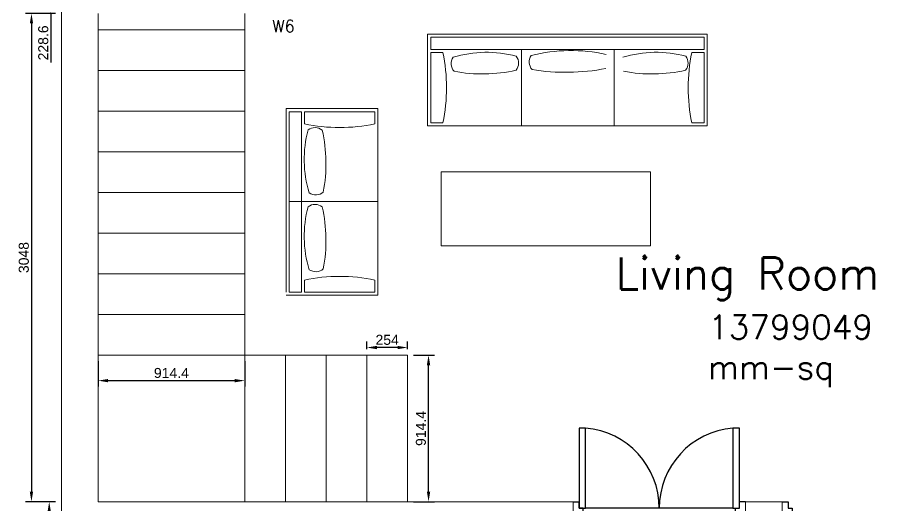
# Model space of a CAD drawing. Header units: millimetres. Extents: x -53035 to -43239, y 27073 to 39928.
# Drawn here: x -53020 to -47633, y 32019 to 35069 of the extents above; entities that cross this region are included whole.
import ezdxf

# ---------------------------------------------------------------- set-up
doc = ezdxf.new("R2010")
doc.units = ezdxf.units.MM
for name, color, linetype, lineweight in [('A-AREA-IDEN', 2, 'Continuous', 25), ('A-DIMS', 3, 'Continuous', 18), ('A-DOOR-FULL-NEWW', 4, 'Continuous', 25), ('A-FURN', 8, 'Continuous', 18), ('A-WALL-FULL-NEWW', 7, 'Continuous', 5)]:
    doc.layers.add(name, color=color, linetype=linetype, lineweight=lineweight)
doc.layers.add('A-AREA-NAME', color=7, linetype='Continuous', lineweight=25, true_color=0xd331d3)
doc.styles.add('NOTE_TEXT', font='simplex.shx')
doc.styles.get("Standard").update_dxf_attribs({"font": 'arial.ttf'})
doc.dimstyles.new('ARCH_DIM', dxfattribs={"dimscale": 25, "dimtxt": 2.5, "dimasz": 2.5, "dimexe": 1.5, "dimexo": 1.5, "dimtad": 1, "dimdec": 1, "dimdsep": 46, "dimtxsty": 'Standard', "dimcen": 0.09, "dimadec": 0, "dimazin": 0, "dimtfac": 1, "dimtdec": 1, "dimtofl": 0, "dimtmove": 0, "dimatfit": 3, "dimfxl": 1, "dimtolj": 1, "dimtzin": 0, "dimarcsym": 0})

# ---------------------------------------------------------------- blocks, each defined once
blk = doc.blocks.new('*U3')
at = {"layer": 'A-DOOR-FULL-NEWW'}
blk.add_line((78, 1087.6), (38, 1087.6), dxfattribs=at)
blk.add_wipeout([(0, 228.6), (976, 228.6), (976, 0), (0, 0)])
for p, q in [((38, 1087.6), (38, 187.6)), ((78, 187.6), (78, 1087.6)), ((38, 228.6), (0, 228.6)), ((38, 187.6), (38, 228.6)), ((938, 187.6), (938, 228.6)), ((938, 228.6), (976, 228.6)), ((38, 187.6), (78, 187.6)), ((38, 187.6), (45.5, 187.6)), ((63, 187.6), (38, 187.6)), ((38, 187.6), (938, 187.6)), ((63, 41), (63, 187.6)), ((70.5, 187.6), (78, 187.6)), ((913, 187.6), (938, 187.6)), ((913, 41), (913, 187.6)), ((0, 0), (38, 0)), ((38, 0), (38, 41)), ((38, 41), (63, 41)), ((938, 41), (913, 41)), ((938, 0), (938, 41)), ((976, 0), (938, 0))]:
    blk.add_line(p, q, dxfattribs=at)
blk.add_arc((38, 188.5), 900, 359.9434, 87.4527, dxfattribs=at)
at = {"layer": 'A-WALL-FULL-NEWW'}
for p, q in [((0, 228.6), (0, 114.3)), ((976, 228.6), (976, 114.3)), ((0, 114.3), (0, 0)), ((976, 114.3), (976, 0))]:
    blk.add_line(p, q, dxfattribs=at)
blk = doc.blocks.new('double door')
at = {"layer": 'A-DOOR-FULL-NEWW'}
for p, q in [((78, 687.6), (38, 687.6)), ((1038, 687.6), (998, 687.6))]:
    blk.add_line(p, q, dxfattribs=at)
blk.add_wipeout([(1075.8, 233.3), (0.1, 233.3), (0.1, -1.3), (1075.8, -1.3)]).dxf.layer = 'A-WALL-FULL-NEWW'
for p, q in [((38, 687.6), (38, 187.6)), ((78, 187.6), (78, 687.6)), ((998, 687.6), (998, 187.6)), ((1038, 187.6), (1038, 687.6)), ((0, 228.6), (38, 228.6)), ((38, 228.6), (38, 187.6)), ((38, 187.6), (38, 228.6)), ((1076, 228.6), (1038, 228.6)), ((1038, 187.6), (1038, 228.6)), ((38, 187.6), (63, 187.6)), ((38, 187.6), (78, 187.6)), ((63, 187.6), (38, 187.6)), ((63, 41), (63, 187.6)), ((998, 187.6), (78, 187.6)), ((998, 187.6), (1038, 187.6)), ((1013, 41), (1013, 187.6)), ((1013, 187.6), (1038, 187.6)), ((0, 0), (38, 0)), ((38, 0), (38, 41)), ((38, 41), (63, 41)), ((38, 41), (38, 0)), ((1038, 41), (1013, 41)), ((1038, 0), (1038, 41)), ((1038, 41), (1038, 0)), ((1076, 0), (1038, 0))]:
    blk.add_line(p, q, dxfattribs=at)
for centre, start, end in [((38, 189.2), 359.8164, 85.4117), ((1038, 189.2), 94.5883, 180.1836)]:
    blk.add_arc(centre, 500, start, end, dxfattribs=at)
at = {"layer": 'A-WALL-FULL-NEWW'}
for p, q in [((0, 228.6), (0, 0)), ((1076, 228.6), (1076, 0))]:
    blk.add_line(p, q, dxfattribs=at)
blk = doc.blocks.new('*D58')
at = {"layer": 'A-DIMS', "color": 0, "lineweight": -2, "transparency": 16777216}
for p, q in [((-52782, 35321.2), (-52848, 35321.2)), ((-52810.5, 35258.7), (-52810.5, 35155.1)), ((-52782, 35092.6), (-52848, 35092.6)), ((-52810.5, 35092.6), (-52810.5, 34786.9))]:
    blk.add_line(p, q, dxfattribs=at)
at = {"layer": 'A-DIMS', "color": 0, "transparency": 16777216}
for points in [[(-52820.9, 35258.7), (-52800.1, 35258.7), (-52810.5, 35321.2)], [(-52820.9, 35155.1), (-52800.1, 35155.1), (-52810.5, 35092.6)]]:
    blk.add_solid(points, dxfattribs=at)
at = {"layer": 'Defpoints', "color": 0, "transparency": 16777216}
for p in [(-52744.5, 35321.2), (-52810.5, 35092.6), (-52744.5, 35092.6)]:
    blk.add_point(p, dxfattribs=at)
at = {"layer": 'A-DIMS', "color": 0, "transparency": 16777216, "insert": (-52858, 34908.5), "char_height": 62.5, "attachment_point": 5, "rotation": 90}
blk.add_mtext('\\A1;228.6', dxfattribs=at)
blk = doc.blocks.new('*D59')
at = {"layer": 'A-DIMS', "color": 0, "lineweight": -2, "transparency": 16777216}
for p, q in [((-52782, 35092.6), (-52969.3, 35092.6)), ((-52931.8, 35030.1), (-52931.8, 32107.1)), ((-52782, 32044.6), (-52969.3, 32044.6))]:
    blk.add_line(p, q, dxfattribs=at)
at = {"layer": 'A-DIMS', "color": 0, "transparency": 16777216}
for points in [[(-52942.2, 35030.1), (-52921.4, 35030.1), (-52931.8, 35092.6)], [(-52942.2, 32107.1), (-52921.4, 32107.1), (-52931.8, 32044.6)]]:
    blk.add_solid(points, dxfattribs=at)
at = {"layer": 'Defpoints', "color": 0, "transparency": 16777216}
for p in [(-52744.5, 35092.6), (-52931.8, 32044.6), (-52744.5, 32044.6)]:
    blk.add_point(p, dxfattribs=at)
at = {"layer": 'A-DIMS', "color": 0, "transparency": 16777216, "insert": (-52979.4, 33568.6), "char_height": 62.5, "attachment_point": 5, "rotation": 90}
blk.add_mtext('\\A1;3048', dxfattribs=at)
blk = doc.blocks.new('*D60')
at = {"layer": 'A-DIMS', "color": 0, "lineweight": -2, "transparency": 16777216}
for p, q in [((-52782, 32044.6), (-52858.4, 32044.6)), ((-52820.9, 31982.1), (-52820.9, 31878.5)), ((-52782, 31816), (-52858.4, 31816)), ((-52820.9, 31816), (-52820.9, 31510.3))]:
    blk.add_line(p, q, dxfattribs=at)
at = {"layer": 'A-DIMS', "color": 0, "transparency": 16777216}
for points in [[(-52831.3, 31982.1), (-52810.5, 31982.1), (-52820.9, 32044.6)], [(-52831.3, 31878.5), (-52810.5, 31878.5), (-52820.9, 31816)]]:
    blk.add_solid(points, dxfattribs=at)
at = {"layer": 'Defpoints', "color": 0, "transparency": 16777216}
for p in [(-52744.5, 32044.6), (-52820.9, 31816), (-52744.5, 31816)]:
    blk.add_point(p, dxfattribs=at)
at = {"layer": 'A-DIMS', "color": 0, "transparency": 16777216, "insert": (-52868.4, 31631.9), "char_height": 62.5, "attachment_point": 5, "rotation": 90}
blk.add_mtext('\\A1;228.6', dxfattribs=at)
blk = doc.blocks.new('*D101')
at = {"layer": 'A-DIMS', "color": 0, "lineweight": -2, "transparency": 16777216}
for p, q in [((-50548, 32959), (-50417, 32959)), ((-50454.5, 32107.1), (-50454.5, 32896.5)), ((-50548, 32044.6), (-50417, 32044.6))]:
    blk.add_line(p, q, dxfattribs=at)
at = {"layer": 'A-DIMS', "color": 0, "transparency": 16777216}
for points in [[(-50464.9, 32896.5), (-50444.1, 32896.5), (-50454.5, 32959)], [(-50464.9, 32107.1), (-50444.1, 32107.1), (-50454.5, 32044.6)]]:
    blk.add_solid(points, dxfattribs=at)
at = {"layer": 'Defpoints', "color": 0, "transparency": 16777216}
for p in [(-50585.5, 32959), (-50454.5, 32959), (-50585.5, 32044.6)]:
    blk.add_point(p, dxfattribs=at)
at = {"layer": 'A-DIMS', "color": 0, "transparency": 16777216, "insert": (-50502, 32501.8), "char_height": 62.5, "attachment_point": 5, "rotation": 90}
blk.add_mtext('\\A1;914.4', dxfattribs=at)
blk = doc.blocks.new('*D102')
at = {"layer": 'A-WALL-FULL-NEWW', "color": 0, "lineweight": -2, "transparency": 16777216}
for p, q in [((-52515.9, 32921.5), (-52515.9, 32762.8)), ((-51601.5, 32921.5), (-51601.5, 32762.8)), ((-52453.4, 32800.3), (-51664, 32800.3))]:
    blk.add_line(p, q, dxfattribs=at)
at = {"layer": 'A-WALL-FULL-NEWW', "color": 0, "transparency": 16777216}
for points in [[(-52453.4, 32810.7), (-52453.4, 32789.8), (-52515.9, 32800.3)], [(-51664, 32810.7), (-51664, 32789.8), (-51601.5, 32800.3)]]:
    blk.add_solid(points, dxfattribs=at)
at = {"layer": 'Defpoints', "color": 0, "transparency": 16777216}
for p in [(-52515.9, 32959), (-51601.5, 32959), (-51601.5, 32800.3)]:
    blk.add_point(p, dxfattribs=at)
at = {"layer": 'A-WALL-FULL-NEWW', "color": 0, "transparency": 16777216, "insert": (-52058.7, 32847.8), "char_height": 62.5, "attachment_point": 5}
blk.add_mtext('\\A1;914.4', dxfattribs=at)
blk = doc.blocks.new('*D104')
at = {"layer": 'A-DIMS', "color": 0, "lineweight": -2, "transparency": 16777216}
for p, q in [((-50839.5, 32996.5), (-50839.5, 33044.6)), ((-50585.5, 32996.5), (-50585.5, 33044.6)), ((-50648, 33007.1), (-50777, 33007.1))]:
    blk.add_line(p, q, dxfattribs=at)
at = {"layer": 'A-DIMS', "color": 0, "transparency": 16777216}
for points in [[(-50777, 33017.5), (-50777, 32996.7), (-50839.5, 33007.1)], [(-50648, 33017.5), (-50648, 32996.7), (-50585.5, 33007.1)]]:
    blk.add_solid(points, dxfattribs=at)
at = {"layer": 'Defpoints', "color": 0, "transparency": 16777216}
for p in [(-50839.5, 33007.1), (-50839.5, 32959), (-50585.5, 32959)]:
    blk.add_point(p, dxfattribs=at)
at = {"layer": 'A-DIMS', "color": 0, "transparency": 16777216, "insert": (-50712.5, 33054.7), "char_height": 62.5, "attachment_point": 5}
blk.add_mtext('\\A1;254', dxfattribs=at)
blk = doc.blocks.new('3 seat sofa')
for p, q in [((-41894.5, 30066.7), (-40150.5, 30066.7)), ((-41894.5, 29493), (-41894.5, 30066.7)), ((-41314.3, 30066.7), (-41314.3, 29588.6)), ((-40735.8, 30066.7), (-40735.8, 29588.6)), ((-40150.5, 29493), (-40150.5, 30066.7)), ((-41875.3, 30047.6), (-41798.8, 30047.6)), ((-41875.3, 29607.7), (-41875.3, 30047.6)), ((-40169.6, 30047.6), (-40246.2, 30047.6)), ((-40169.6, 29607.7), (-40169.6, 30047.6)), ((-41875.3, 29607.7), (-41798.8, 29607.7)), ((-41875.3, 29588.6), (-40169.6, 29588.6)), ((-41875.3, 29512.1), (-41875.3, 29588.6)), ((-40169.6, 29607.7), (-40246.2, 29607.7)), ((-40169.6, 29512.1), (-40169.6, 29588.6)), ((-41894.5, 29493), (-40150.5, 29493)), ((-41875.3, 29512.1), (-40169.6, 29512.1))]:
    blk.add_line(p, q)
for centre, radius, start, end in [((-42869.7, 29827.7), 1093.2, 348.3931, 11.6069), ((-39175.3, 29827.7), 1093.2, 168.3931, 191.6069), ((-41550.9, 28803.5), 938.7, 79.1064, 102.8674), ((-40493, 28803.5), 938.7, 79.1064, 102.8674), ((-41703.7, 29673.7), 72, 141.4084, 216.6064), ((-41013.5, 28398.6), 1332.9, 80.8621, 100.7916), ((-40856, 29667.4), 71.8, 325.7459, 41.0269), ((-40645.8, 29673.7), 72, 141.4084, 216.6064), ((-40369.8, 29678.1), 71.8, 325.7459, 41.0269), ((-41577, 30321.3), 714.7, 255.0387, 286.9726), ((-40519.1, 30321.3), 714.7, 255.0387, 286.9726), ((-41045.1, 30602.6), 1006.7, 257.4043, 284.2856)]:
    blk.add_arc(centre, radius, start, end)
blk = doc.blocks.new('2 seat sofa')
at = {"layer": 'A-FURN'}
for p, q in [((-51343.7, 34915.8), (-50769.9, 34915.8)), ((-51343.7, 34915.8), (-51343.7, 33769.5)), ((-50769.9, 34915.8), (-50769.9, 34335.6)), ((-51324.6, 34896.6), (-51324.6, 34335.6)), ((-51324.6, 34896.6), (-51248.1, 34896.6)), ((-51248.1, 34896.6), (-51248.1, 34335.6)), ((-51228.9, 34896.6), (-51228.9, 34820.1)), ((-51228.9, 34896.6), (-50789, 34896.6)), ((-50789, 34896.6), (-50789, 34820.1)), ((-51324.6, 34335.6), (-51324.6, 33769.5)), ((-50769.9, 34335.6), (-51324.6, 34335.6)), ((-50769.9, 34335.6), (-51324.6, 34335.6)), ((-51248.1, 34335.6), (-51248.1, 33769.5)), ((-50769.9, 34335.6), (-50769.9, 33750.3)), ((-51228.9, 33769.5), (-51228.9, 33846)), ((-50789, 33769.5), (-50789, 33846)), ((-51343.7, 33750.3), (-50769.9, 33750.3)), ((-51324.6, 33769.5), (-51248.1, 33769.5)), ((-51228.9, 33769.5), (-50789, 33769.5))]:
    blk.add_line(p, q, dxfattribs=at)
for centre, radius, start, end in [((-51009, 35891), 1093.2, 258.3931, 281.6069), ((-50515.4, 34598.3), 714.7, 165.0387, 196.9726), ((-51163, 34725), 72, 51.4084, 126.6064), ((-52033.2, 34572.2), 938.7, 349.1064, 12.8674), ((-51158.5, 34449), 71.8, 235.7459, 311.0269), ((-51163, 34245.6), 72, 51.4084, 126.6064), ((-50515.4, 34118.9), 714.7, 165.0387, 196.9726), ((-52033.2, 34092.8), 938.7, 349.1064, 12.8674), ((-51158.5, 33969.6), 71.8, 235.7459, 311.0269), ((-51009, 32775.1), 1093.2, 78.3931, 101.6069)]:
    blk.add_arc(centre, radius, start, end, dxfattribs=at)

msp = doc.modelspace()

# ---------------------------------------------------------------- linework, layer by layer
at = {"layer": 'A-FURN'}
msp.add_lwpolyline([(-50376.46, 34104.21), (-49070.16, 34104.21), (-49070.16, 33641.77), (-50376.46, 33641.77)], close=True, dxfattribs=at)
at = {"layer": 'A-WALL-FULL-NEWW'}
for p, q in [((-52744.47, 27434.48), (-52744.47, 39664.58)), ((-52515.87, 32044.58), (-52515.87, 35092.58)), ((-51601.47, 32044.58), (-51601.47, 35092.58)), ((-52515.87, 34990.98), (-51601.47, 34990.98)), ((-52515.87, 34736.98), (-51601.47, 34736.98)), ((-52515.87, 34482.98), (-51601.47, 34482.98)), ((-52515.87, 34228.98), (-51601.47, 34228.98)), ((-52515.87, 33974.98), (-51601.47, 33974.98)), ((-52515.87, 33720.98), (-51601.47, 33720.98)), ((-52515.87, 33466.98), (-51601.47, 33466.98)), ((-52515.87, 33212.98), (-51601.47, 33212.98)), ((-52515.87, 32958.98), (-51347.47, 32958.98)), ((-51347.47, 32044.58), (-51347.47, 32958.98)), ((-51347.47, 32958.98), (-50585.47, 32958.98)), ((-51093.47, 32044.58), (-51093.47, 32958.98)), ((-50839.47, 32044.58), (-50839.47, 32958.98)), ((-50585.47, 32044.58), (-50585.47, 32958.98)), ((-52515.87, 32044.58), (-49553.09, 32044.58)), ((-48477.27, 32044.58), (-48248.67, 32044.58)), ((-48477.27, 29667.78), (-48477.27, 32044.58)), ((-48248.67, 29667.78), (-48248.67, 32044.58))]:
    msp.add_line(p, q, dxfattribs=at)

# ---------------------------------------------------------------- block references
at = {"layer": 'A-FURN', "rotation": 180}
msp.add_blockref('3 seat sofa', (-90610.76, 64456.54), dxfattribs=at)
at = {"layer": 'A-WALL-FULL-NEWW'}
msp.add_blockref('2 seat sofa', (0, -417.5), dxfattribs=at)

# ---------------------------------------------------------------- texts
at = {"layer": 'A-AREA-IDEN', "insert": (-49286.85, 33569.89), "char_height": 200, "attachment_point": 1, "style": 'NOTE_TEXT'}
msp.add_mtext_dynamic_manual_height_columns('Living Room', width=2255.981, gutter_width=12.5, heights=[0], dxfattribs=at)
at = {"layer": 'A-AREA-NAME', "insert": (-48710, 33210), "char_height": 150, "attachment_point": 1, "style": 'NOTE_TEXT'}
msp.add_mtext_dynamic_manual_height_columns('\\pxt12;13799049\\Pmm-sq ', width=3247.7923, gutter_width=12.5, heights=[0], dxfattribs=at)
at = {"layer": 'A-DOOR-FULL-NEWW', "style": 'NOTE_TEXT'}
msp.add_text('W6', height=75, dxfattribs=at).set_placement((-51430.23, 34975.87))

# ---------------------------------------------------------------- dimensions: what is measured, and where the dimension line sits
at = {"layer": 'A-DIMS'}
for base, p1, p2, picture, middle in [((-52810.5, 35092.58), (-52744.47, 35321.18), (-52744.47, 35092.58), '*D58', (-52858.04, 34908.5)), ((-52931.79, 32044.58), (-52744.47, 35092.58), (-52744.47, 32044.58), '*D59', (-52979.35, 33568.58)), ((-50454.47, 32958.98), (-50585.47, 32044.58), (-50585.47, 32958.98), '*D101', (-50502.01, 32501.78)), ((-52820.88, 31815.98), (-52744.47, 32044.58), (-52744.47, 31815.98), '*D60', (-52868.42, 31631.9))]:
    dim = msp.add_linear_dim(base=base, p1=p1, p2=p2, angle=90, dimstyle='ARCH_DIM', dxfattribs=at)
    dim.commit()
    dim.dimension.update_dxf_attribs({"geometry": picture, "text_midpoint": middle})
dim = msp.add_linear_dim(base=(-50839.47, 33007.13), p1=(-50585.47, 32958.98), p2=(-50839.47, 32958.98), dimstyle='ARCH_DIM', dxfattribs=at)
dim.commit()
dim.dimension.update_dxf_attribs({"geometry": '*D104', "text_midpoint": (-50712.47, 33054.67)})
at = {"layer": 'A-WALL-FULL-NEWW'}
dim = msp.add_linear_dim(base=(-51601.47, 32800.26), p1=(-52515.87, 32958.98), p2=(-51601.47, 32958.98), dimstyle='ARCH_DIM', dxfattribs=at)
dim.commit()
dim.dimension.update_dxf_attribs({"geometry": '*D102', "text_midpoint": (-52058.67, 32847.8)})

# ---------------------------------------------------------------- next in the draw order: block references
at = {"layer": 'A-DOOR-FULL-NEWW'}
msp.add_blockref('double door', (-49553.09, 31815.98), dxfattribs=at)
at = {"layer": 'A-DOOR-FULL-NEWW', "xscale": -1, "rotation": 180}
msp.add_blockref('*U3', (-48248.67, 32044.58), dxfattribs=at)

doc.saveas('drawing.dxf')
